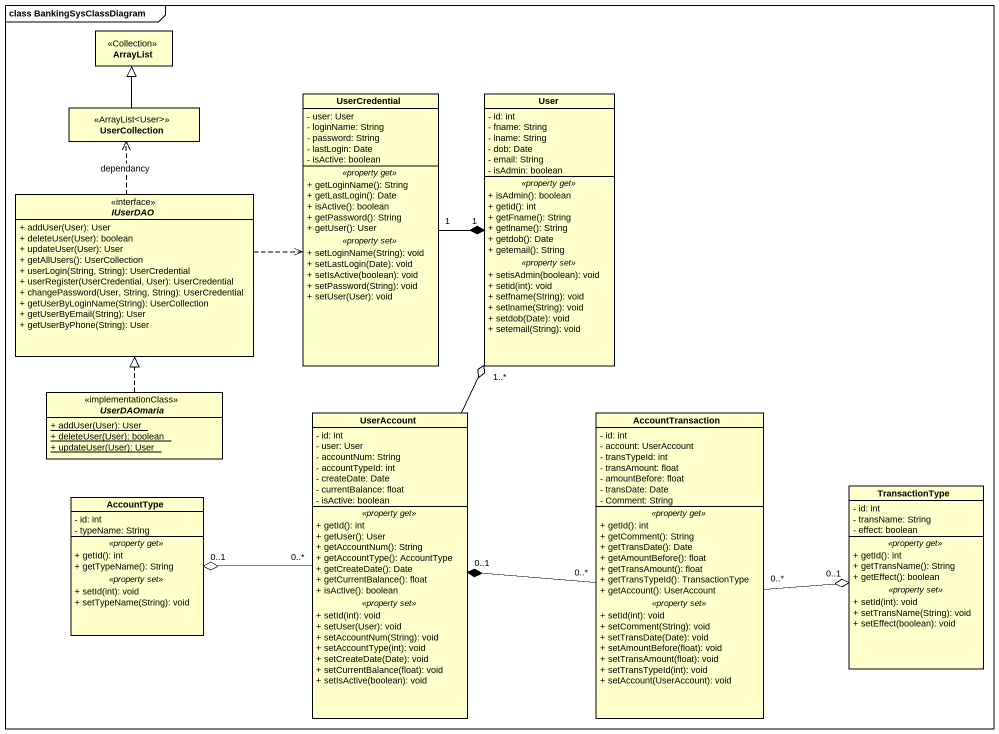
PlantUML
@startuml
mainframe class BankingSysClassDiagram
hide circle
hide empty members
skinparam classAttributeIconSize 0
class ArrayList <<Collection>>
class UserCollection <<ArrayListUser>>
class UserCredential {
  - user: User
  - loginName: String
  - password: String
  - lastLogin: Date
  - isActive: boolean
  .. <<property get>> ..
  + getLoginName(): String
  + getLastLogin(): Date
  + isActive(): boolean
  + getPassword(): String
  + getUser(): User
  .. <<property set>> ..
  + setLoginName(String): void
  + setLastLogin(Date): void
  + setIsActive(boolean): void
  + setPassword(String): void
  + setUser(User): void
}
class User {
  - id: int
  - fname: String
  - lname: String
  - dob: Date
  - email: String
  - isAdmin: boolean
  .. <<property get>> ..
  + isAdmin(): boolean
  + getid(): int
  + getFname(): String
  + getlname(): String
  + getdob(): Date
  + getemail(): String
  .. <<property set>> ..
  + setisAdmin(boolean): void
  + setid(int): void
  + setfname(String): void
  + setlname(String): void
  + setdob(Date): void
  + setemail(String): void
}
interface IUserDAO <<interface>> {
  + addUser(User): User
  + deleteUser(User): boolean
  + updateUser(User): User
  + getAllUsers(): UserCollection
  + userLogin(String, String): UserCredential
  + userRegister(UserCredential, User): UserCredential
  + changePassword(User, String, String): UserCredential
  + getUserByLoginName(String): UserCollection
  + getUserByEmail(String): User
  + getUserByPhone(String): User
}
abstract class UserDAOmaria <<implementationClass>> {
  {static} + addUser(User): User
  {static} + deleteUser(User): boolean
  {static} + updateUser(User): User
}
class UserAccount {
  - id: int
  - user: User
  - accountNum: String
  - accountTypeId: int
  - createDate: Date
  - currentBalance: float
  - isActive: boolean
  .. <<property get>> ..
  + getId(): int
  + getUser(): User
  + getAccountNum(): String
  + getAccountType(): AccountType
  + getCreateDate(): Date
  + getCurrentBalance(): float
  + isActive(): boolean
  .. <<property set>> ..
  + setId(int): void
  + setUser(User): void
  + setAccountNum(String): void
  + setAccountType(int): void
  + setCreateDate(Date): void
  + setCurrentBalance(float): void
  + setIsActive(boolean): void
}
class AccountTransaction {
  - id: int
  - account: UserAccount
  - transTypeId: int
  - transAmount: float
  - amountBefore: float
  - transDate: Date
  - Comment: String
  .. <<property get>> ..
  + getId(): int
  + getComment(): String
  + getTransDate(): Date
  + getAmountBefore(): float
  + getTransAmount(): float
  + getTransTypeId(): TransactionType
  + getAccount(): UserAccount
  .. <<property set>> ..
  + setId(int): void
  + setComment(String): void
  + setTransDate(Date): void
  + setAmountBefore(float): void
  + setTransAmount(float): void
  + setTransTypeId(int): void
  + setAccount(UserAccount): void
}
class AccountType {
  - id: int
  - typeName: String
  .. <<property get>> ..
  + getId(): int
  + getTypeName(): String
  .. <<property set>> ..
  + setId(int): void
  + setTypeName(String): void
}
class TransactionType {
  - id: int
  - transName: String
  - effect: boolean
  .. <<property get>> ..
  + getId(): int
  + getTransName(): String
  + getEffect(): boolean
  .. <<property set>> ..
  + setId(int): void
  + setTransName(String): void
  + setEffect(boolean): void
}
UserCollection -up-|> ArrayList
UserCredential "1" -right-* "1" User
IUserDAO .up.> UserCollection : dependancy
IUserDAO .right.> UserCredential
UserDAOmaria .up.|> IUserDAO
UserAccount -up-o "1..*" User
UserAccount "0..*" -left-o "0..1" AccountType
AccountTransaction "0..*" -left-* "0..1" UserAccount
AccountTransaction "0..*" -right-o "0..1" TransactionType
@enduml
